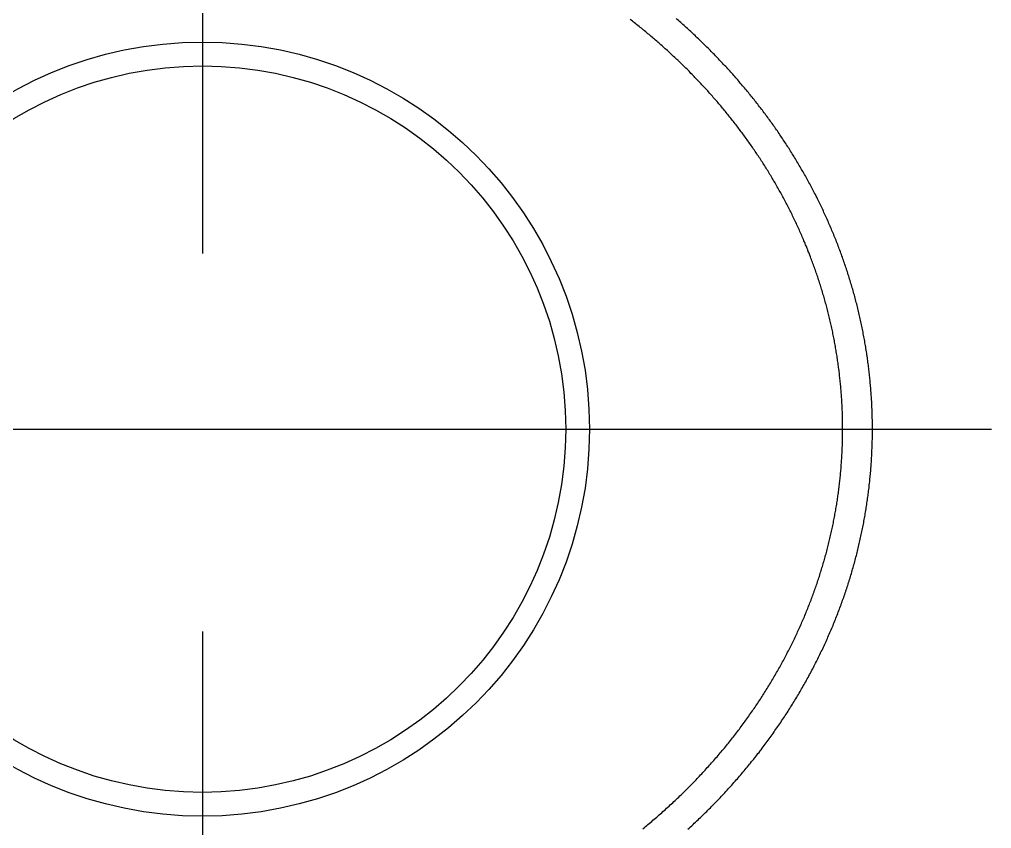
# Model space of a CAD drawing. Extents: x -76 to 52, y -60 to 35.
# Drawn here: x 35.92 to 52.24, y -6.71 to 6.88 of the extents above; entities that cross this region are included whole.
import ezdxf

# ---------------------------------------------------------------- set-up
doc = ezdxf.new("R2010")
doc.units = 0
doc.linetypes.add('CENTER', pattern=[50.8, 31.75, -6.35, 6.35, -6.35])
doc.layers.get('0').update_dxf_attribs({"linetype": 'CONTINUOUS'})
doc.layers.add('CENTER', color=1, linetype='CENTER')

msp = doc.modelspace()

# ---------------------------------------------------------------- linework, layer by layer
at = {"color": 7}
for points in [[(46.382, -6.712, 0), (46.403, -6.694, 0), (46.425, -6.676, 0), (46.446, -6.659, 0), (46.467, -6.641, 0), (46.489, -6.623, 0), (46.51, -6.605, 0), (46.531, -6.587, 0), (46.552, -6.569, 0), (46.573, -6.551, 0), (46.594, -6.533, 0), (46.615, -6.515, 0), (46.636, -6.497, 0), (46.657, -6.479, 0), (46.678, -6.46, 0), (46.699, -6.442, 0), (46.719, -6.424, 0), (46.74, -6.405, 0), (46.761, -6.387, 0), (46.781, -6.368, 0), (46.802, -6.349, 0), (46.822, -6.331, 0), (46.842, -6.312, 0), (46.863, -6.293, 0), (46.883, -6.274, 0), (46.903, -6.255, 0), (46.923, -6.236, 0), (46.944, -6.217, 0), (46.964, -6.198, 0), (46.984, -6.179, 0), (47.004, -6.16, 0), (47.023, -6.141, 0), (47.043, -6.122, 0), (47.063, -6.102, 0), (47.083, -6.083, 0), (47.102, -6.064, 0), (47.122, -6.044, 0), (47.142, -6.025, 0), (47.161, -6.005, 0), (47.181, -5.985, 0), (47.2, -5.966, 0), (47.219, -5.946, 0), (47.238, -5.926, 0), (47.258, -5.906, 0), (47.277, -5.887, 0), (47.296, -5.867, 0), (47.315, -5.847, 0), (47.334, -5.827, 0), (47.352, -5.807, 0), (47.371, -5.787, 0), (47.39, -5.766, 0), (47.409, -5.746, 0), (47.427, -5.726, 0), (47.446, -5.706, 0), (47.464, -5.685, 0), (47.483, -5.665, 0), (47.501, -5.645, 0), (47.519, -5.624, 0), (47.537, -5.604, 0), (47.556, -5.583, 0), (47.574, -5.563, 0), (47.592, -5.542, 0), (47.609, -5.521, 0), (47.627, -5.501, 0), (47.645, -5.48, 0), (47.663, -5.459, 0), (47.68, -5.438, 0), (47.698, -5.418, 0), (47.715, -5.397, 0), (47.733, -5.376, 0), (47.75, -5.355, 0), (47.767, -5.334, 0), (47.785, -5.313, 0), (47.802, -5.292, 0), (47.819, -5.271, 0), (47.836, -5.25, 0), (47.853, -5.228, 0), (47.87, -5.207, 0), (47.886, -5.186, 0), (47.903, -5.165, 0), (47.92, -5.143, 0), (47.936, -5.122, 0), (47.953, -5.101, 0), (47.969, -5.079, 0), (47.985, -5.058, 0), (48.002, -5.036, 0), (48.018, -5.015, 0), (48.034, -4.993, 0), (48.05, -4.972, 0), (48.066, -4.95, 0), (48.082, -4.928, 0), (48.098, -4.907, 0), (48.113, -4.885, 0), (48.129, -4.863, 0), (48.145, -4.842, 0), (48.16, -4.82, 0), (48.175, -4.798, 0), (48.191, -4.776, 0), (48.206, -4.754, 0), (48.221, -4.733, 0), (48.236, -4.711, 0), (48.252, -4.689, 0), (48.267, -4.667, 0), (48.281, -4.645, 0), (48.296, -4.623, 0), (48.311, -4.601, 0), (48.326, -4.579, 0), (48.34, -4.557, 0), (48.355, -4.535, 0), (48.369, -4.513, 0), (48.383, -4.49, 0), (48.398, -4.468, 0), (48.412, -4.446, 0), (48.426, -4.424, 0), (48.44, -4.402, 0), (48.454, -4.379, 0), (48.468, -4.357, 0), (48.482, -4.335, 0), (48.495, -4.312, 0), (48.509, -4.29, 0), (48.523, -4.268, 0), (48.536, -4.245, 0), (48.55, -4.223, 0), (48.563, -4.201, 0), (48.576, -4.178, 0), (48.589, -4.156, 0), (48.602, -4.133, 0), (48.615, -4.111, 0), (48.628, -4.088, 0), (48.641, -4.066, 0), (48.654, -4.043, 0), (48.667, -4.021, 0), (48.679, -3.998, 0), (48.692, -3.975, 0), (48.704, -3.953, 0), (48.717, -3.93, 0), (48.729, -3.907, 0), (48.741, -3.885, 0), (48.754, -3.862, 0), (48.766, -3.839, 0), (48.778, -3.817, 0), (48.79, -3.794, 0), (48.801, -3.771, 0), (48.813, -3.748, 0), (48.825, -3.725, 0), (48.837, -3.703, 0), (48.848, -3.68, 0), (48.86, -3.657, 0), (48.871, -3.634, 0), (48.883, -3.611, 0), (48.894, -3.588, 0), (48.905, -3.565, 0), (48.916, -3.542, 0), (48.927, -3.519, 0), (48.938, -3.496, 0), (48.949, -3.473, 0), (48.96, -3.45, 0), (48.97, -3.427, 0), (48.981, -3.404, 0), (48.992, -3.381, 0), (49.002, -3.358, 0), (49.013, -3.335, 0), (49.023, -3.312, 0), (49.033, -3.289, 0), (49.043, -3.266, 0), (49.053, -3.243, 0), (49.063, -3.219, 0), (49.074, -3.196, 0), (49.083, -3.173, 0), (49.093, -3.15, 0), (49.103, -3.127, 0), (49.113, -3.103, 0), (49.122, -3.08, 0), (49.132, -3.057, 0), (49.141, -3.034, 0), (49.15, -3.01, 0), (49.16, -2.987, 0), (49.169, -2.964, 0), (49.178, -2.941, 0), (49.187, -2.917, 0), (49.196, -2.894, 0), (49.205, -2.871, 0), (49.214, -2.847, 0), (49.223, -2.824, 0), (49.231, -2.8, 0), (49.24, -2.777, 0), (49.248, -2.754, 0), (49.257, -2.73, 0), (49.265, -2.707, 0), (49.273, -2.683, 0), (49.282, -2.66, 0), (49.29, -2.637, 0), (49.298, -2.613, 0), (49.306, -2.59, 0), (49.314, -2.566, 0), (49.322, -2.543, 0), (49.33, -2.519, 0), (49.337, -2.496, 0), (49.345, -2.472, 0), (49.352, -2.449, 0), (49.36, -2.425, 0), (49.367, -2.401, 0), (49.375, -2.378, 0), (49.382, -2.354, 0), (49.389, -2.331, 0), (49.396, -2.307, 0), (49.403, -2.284, 0), (49.41, -2.26, 0), (49.417, -2.236, 0), (49.424, -2.213, 0), (49.431, -2.189, 0), (49.437, -2.165, 0), (49.444, -2.142, 0), (49.45, -2.118, 0), (49.457, -2.094, 0), (49.463, -2.071, 0), (49.469, -2.047, 0), (49.476, -2.023, 0), (49.482, -2, 0), (49.488, -1.976, 0), (49.494, -1.952, 0), (49.5, -1.929, 0), (49.506, -1.905, 0), (49.511, -1.881, 0), (49.517, -1.857, 0), (49.523, -1.834, 0), (49.528, -1.81, 0), (49.534, -1.786, 0), (49.539, -1.762, 0), (49.544, -1.739, 0), (49.55, -1.715, 0), (49.555, -1.691, 0), (49.56, -1.667, 0), (49.565, -1.644, 0), (49.57, -1.62, 0), (49.575, -1.596, 0), (49.58, -1.572, 0), (49.584, -1.548, 0), (49.589, -1.525, 0), (49.594, -1.501, 0), (49.598, -1.477, 0), (49.603, -1.453, 0), (49.607, -1.429, 0), (49.611, -1.405, 0), (49.616, -1.382, 0), (49.62, -1.358, 0), (49.624, -1.334, 0), (49.628, -1.31, 0), (49.632, -1.286, 0), (49.636, -1.262, 0), (49.639, -1.238, 0), (49.643, -1.215, 0), (49.647, -1.191, 0), (49.65, -1.167, 0), (49.654, -1.143, 0), (49.657, -1.119, 0), (49.661, -1.095, 0), (49.664, -1.071, 0), (49.667, -1.047, 0), (49.67, -1.024, 0), (49.673, -1, 0), (49.676, -0.976, 0), (49.679, -0.952, 0), (49.682, -0.928, 0), (49.685, -0.904, 0), (49.688, -0.88, 0), (49.69, -0.856, 0), (49.693, -0.832, 0), (49.695, -0.808, 0), (49.698, -0.784, 0), (49.7, -0.76, 0), (49.702, -0.737, 0), (49.704, -0.713, 0), (49.706, -0.689, 0), (49.709, -0.665, 0), (49.711, -0.641, 0), (49.712, -0.617, 0), (49.714, -0.593, 0), (49.716, -0.569, 0), (49.718, -0.545, 0), (49.719, -0.521, 0), (49.721, -0.497, 0), (49.722, -0.473, 0), (49.724, -0.449, 0), (49.725, -0.425, 0), (49.726, -0.401, 0), (49.727, -0.377, 0), (49.728, -0.353, 0), (49.73, -0.329, 0), (49.73, -0.306, 0), (49.731, -0.282, 0), (49.732, -0.258, 0), (49.733, -0.234, 0), (49.734, -0.21, 0), (49.734, -0.186, 0), (49.735, -0.162, 0), (49.735, -0.138, 0), (49.736, -0.114, 0), (49.736, -0.09, 0), (49.736, -0.066, 0), (49.736, -0.042, 0), (49.736, -0.018, 0), (49.736, 0.006, 0), (49.736, 0.03, 0), (49.736, 0.054, 0), (49.736, 0.078, 0), (49.736, 0.102, 0), (49.735, 0.126, 0), (49.735, 0.15, 0), (49.734, 0.174, 0), (49.734, 0.198, 0), (49.733, 0.222, 0), (49.733, 0.246, 0), (49.732, 0.27, 0), (49.731, 0.294, 0), (49.73, 0.318, 0), (49.729, 0.341, 0), (49.728, 0.365, 0), (49.727, 0.389, 0), (49.726, 0.413, 0), (49.724, 0.437, 0), (49.723, 0.461, 0), (49.721, 0.485, 0), (49.72, 0.509, 0), (49.718, 0.533, 0), (49.717, 0.557, 0), (49.715, 0.581, 0), (49.713, 0.605, 0), (49.711, 0.629, 0), (49.709, 0.653, 0), (49.708, 0.676, 0), (49.705, 0.7, 0), (49.703, 0.724, 0), (49.701, 0.748, 0), (49.699, 0.772, 0), (49.696, 0.796, 0), (49.694, 0.82, 0), (49.691, 0.844, 0), (49.689, 0.867, 0), (49.686, 0.891, 0), (49.684, 0.915, 0), (49.681, 0.939, 0), (49.678, 0.963, 0), (49.675, 0.987, 0), (49.672, 1.01, 0), (49.669, 1.034, 0), (49.666, 1.058, 0), (49.663, 1.082, 0), (49.659, 1.106, 0), (49.656, 1.129, 0), (49.652, 1.153, 0), (49.649, 1.177, 0), (49.645, 1.201, 0), (49.642, 1.224, 0), (49.638, 1.248, 0), (49.634, 1.272, 0), (49.63, 1.296, 0), (49.626, 1.319, 0), (49.622, 1.343, 0), (49.618, 1.367, 0), (49.614, 1.39, 0), (49.61, 1.414, 0), (49.605, 1.438, 0), (49.601, 1.461, 0), (49.597, 1.485, 0), (49.592, 1.509, 0), (49.588, 1.532, 0), (49.583, 1.556, 0), (49.578, 1.579, 0), (49.574, 1.603, 0), (49.569, 1.626, 0), (49.564, 1.65, 0), (49.559, 1.674, 0), (49.554, 1.697, 0), (49.548, 1.721, 0), (49.543, 1.744, 0), (49.538, 1.768, 0), (49.533, 1.791, 0), (49.527, 1.814, 0), (49.522, 1.838, 0), (49.516, 1.861, 0), (49.511, 1.885, 0), (49.505, 1.908, 0), (49.499, 1.931, 0), (49.493, 1.955, 0), (49.487, 1.978, 0), (49.481, 2.001, 0), (49.475, 2.025, 0), (49.469, 2.048, 0), (49.463, 2.071, 0), (49.457, 2.095, 0), (49.45, 2.118, 0), (49.444, 2.141, 0), (49.438, 2.164, 0), (49.431, 2.188, 0), (49.424, 2.211, 0), (49.418, 2.234, 0), (49.411, 2.257, 0), (49.404, 2.28, 0), (49.397, 2.303, 0), (49.39, 2.326, 0), (49.383, 2.349, 0), (49.376, 2.372, 0), (49.369, 2.395, 0), (49.362, 2.418, 0), (49.355, 2.441, 0), (49.347, 2.464, 0), (49.34, 2.487, 0), (49.333, 2.51, 0), (49.325, 2.533, 0), (49.317, 2.556, 0), (49.31, 2.579, 0), (49.302, 2.602, 0), (49.294, 2.624, 0), (49.286, 2.647, 0), (49.278, 2.67, 0), (49.27, 2.693, 0), (49.262, 2.716, 0), (49.254, 2.738, 0), (49.246, 2.761, 0), (49.237, 2.784, 0), (49.229, 2.806, 0), (49.221, 2.829, 0), (49.212, 2.851, 0), (49.204, 2.874, 0), (49.195, 2.896, 0), (49.187, 2.919, 0), (49.178, 2.941, 0), (49.169, 2.964, 0), (49.16, 2.986, 0), (49.151, 3.009, 0), (49.142, 3.031, 0), (49.133, 3.053, 0), (49.124, 3.076, 0), (49.115, 3.098, 0), (49.105, 3.12, 0), (49.096, 3.143, 0), (49.087, 3.165, 0), (49.077, 3.187, 0), (49.068, 3.209, 0), (49.058, 3.231, 0), (49.049, 3.253, 0), (49.039, 3.276, 0), (49.029, 3.298, 0), (49.019, 3.32, 0), (49.01, 3.342, 0), (49, 3.364, 0), (48.99, 3.386, 0), (48.98, 3.408, 0), (48.969, 3.429, 0), (48.959, 3.451, 0), (48.949, 3.473, 0), (48.939, 3.495, 0), (48.928, 3.517, 0), (48.918, 3.538, 0), (48.907, 3.56, 0), (48.897, 3.582, 0), (48.886, 3.603, 0), (48.876, 3.625, 0), (48.865, 3.647, 0), (48.854, 3.668, 0), (48.843, 3.69, 0), (48.832, 3.711, 0), (48.821, 3.733, 0), (48.81, 3.754, 0), (48.799, 3.776, 0), (48.788, 3.797, 0), (48.777, 3.818, 0), (48.766, 3.84, 0), (48.754, 3.861, 0), (48.743, 3.882, 0), (48.731, 3.903, 0), (48.72, 3.924, 0), (48.708, 3.946, 0), (48.697, 3.967, 0), (48.685, 3.988, 0), (48.673, 4.009, 0), (48.661, 4.03, 0), (48.65, 4.051, 0), (48.638, 4.072, 0), (48.626, 4.093, 0), (48.614, 4.113, 0), (48.602, 4.134, 0), (48.59, 4.155, 0), (48.578, 4.176, 0), (48.565, 4.197, 0), (48.553, 4.217, 0), (48.541, 4.238, 0), (48.528, 4.258, 0), (48.516, 4.279, 0), (48.503, 4.3, 0), (48.491, 4.32, 0), (48.478, 4.341, 0), (48.465, 4.361, 0), (48.453, 4.381, 0), (48.44, 4.402, 0), (48.427, 4.422, 0), (48.414, 4.442, 0), (48.401, 4.463, 0), (48.388, 4.483, 0), (48.375, 4.503, 0), (48.362, 4.523, 0), (48.349, 4.543, 0), (48.336, 4.563, 0), (48.323, 4.583, 0), (48.309, 4.603, 0), (48.296, 4.623, 0), (48.282, 4.643, 0), (48.269, 4.663, 0), (48.256, 4.683, 0), (48.242, 4.703, 0), (48.228, 4.723, 0), (48.215, 4.742, 0), (48.201, 4.762, 0), (48.187, 4.782, 0), (48.173, 4.801, 0), (48.16, 4.821, 0), (48.146, 4.84, 0), (48.132, 4.86, 0), (48.118, 4.879, 0), (48.104, 4.899, 0), (48.09, 4.918, 0), (48.075, 4.937, 0), (48.061, 4.957, 0), (48.047, 4.976, 0), (48.033, 4.995, 0), (48.018, 5.014, 0), (48.004, 5.034, 0), (47.989, 5.053, 0), (47.975, 5.072, 0), (47.96, 5.091, 0), (47.946, 5.11, 0), (47.931, 5.129, 0), (47.916, 5.148, 0), (47.902, 5.167, 0), (47.887, 5.185, 0), (47.872, 5.204, 0), (47.857, 5.223, 0), (47.842, 5.242, 0), (47.827, 5.26, 0), (47.812, 5.279, 0), (47.797, 5.298, 0), (47.782, 5.316, 0), (47.767, 5.335, 0), (47.752, 5.353, 0), (47.736, 5.372, 0), (47.721, 5.39, 0), (47.706, 5.409, 0), (47.69, 5.427, 0), (47.675, 5.445, 0), (47.659, 5.463, 0), (47.644, 5.482, 0), (47.628, 5.5, 0), (47.612, 5.518, 0), (47.597, 5.536, 0), (47.581, 5.554, 0), (47.565, 5.572, 0), (47.55, 5.59, 0), (47.534, 5.608, 0), (47.518, 5.626, 0), (47.502, 5.644, 0), (47.486, 5.662, 0), (47.47, 5.679, 0), (47.454, 5.697, 0), (47.438, 5.715, 0), (47.421, 5.732, 0), (47.405, 5.75, 0), (47.389, 5.768, 0), (47.373, 5.785, 0), (47.356, 5.803, 0), (47.34, 5.82, 0), (47.323, 5.838, 0), (47.307, 5.855, 0), (47.29, 5.872, 0), (47.274, 5.89, 0), (47.257, 5.907, 0), (47.241, 5.924, 0), (47.224, 5.941, 0), (47.207, 5.958, 0), (47.19, 5.975, 0), (47.174, 5.992, 0), (47.157, 6.01, 0), (47.14, 6.026, 0), (47.123, 6.043, 0), (47.106, 6.06, 0), (47.089, 6.077, 0), (47.072, 6.094, 0), (47.055, 6.111, 0), (47.038, 6.127, 0), (47.02, 6.144, 0), (47.003, 6.161, 0), (46.986, 6.177, 0), (46.968, 6.194, 0), (46.951, 6.21, 0), (46.934, 6.227, 0), (46.916, 6.243, 0), (46.899, 6.26, 0), (46.881, 6.276, 0), (46.864, 6.292, 0), (46.846, 6.309, 0), (46.829, 6.325, 0), (46.811, 6.341, 0), (46.793, 6.357, 0), (46.775, 6.373, 0), (46.758, 6.389, 0), (46.74, 6.405, 0), (46.722, 6.421, 0), (46.704, 6.437, 0), (46.686, 6.453, 0), (46.668, 6.469, 0), (46.65, 6.485, 0), (46.632, 6.501, 0), (46.614, 6.516, 0), (46.596, 6.532, 0), (46.578, 6.548, 0), (46.559, 6.563, 0), (46.541, 6.579, 0), (46.523, 6.594, 0), (46.505, 6.61, 0), (46.486, 6.625, 0), (46.468, 6.641, 0), (46.449, 6.656, 0), (46.431, 6.671, 0), (46.412, 6.687, 0), (46.394, 6.702, 0), (46.375, 6.717, 0), (46.357, 6.732, 0), (46.338, 6.747, 0), (46.319, 6.762, 0), (46.3, 6.777, 0), (46.282, 6.792, 0), (46.263, 6.807, 0), (46.244, 6.822, 0), (46.225, 6.837, 0), (46.206, 6.852, 0), (46.187, 6.866, 0), (46.169, 6.881, 0)], [(47.138, -6.719, 0), (47.16, -6.699, 0), (47.181, -6.68, 0), (47.203, -6.66, 0), (47.224, -6.64, 0), (47.245, -6.62, 0), (47.266, -6.6, 0), (47.288, -6.58, 0), (47.309, -6.56, 0), (47.33, -6.54, 0), (47.35, -6.52, 0), (47.371, -6.5, 0), (47.392, -6.48, 0), (47.413, -6.459, 0), (47.434, -6.439, 0), (47.454, -6.419, 0), (47.475, -6.398, 0), (47.496, -6.378, 0), (47.516, -6.357, 0), (47.536, -6.337, 0), (47.557, -6.316, 0), (47.577, -6.295, 0), (47.597, -6.274, 0), (47.617, -6.254, 0), (47.638, -6.233, 0), (47.658, -6.212, 0), (47.678, -6.191, 0), (47.697, -6.17, 0), (47.717, -6.149, 0), (47.737, -6.128, 0), (47.757, -6.106, 0), (47.776, -6.085, 0), (47.796, -6.064, 0), (47.815, -6.043, 0), (47.835, -6.021, 0), (47.854, -6, 0), (47.873, -5.978, 0), (47.893, -5.957, 0), (47.912, -5.935, 0), (47.931, -5.914, 0), (47.95, -5.892, 0), (47.969, -5.87, 0), (47.987, -5.849, 0), (48.006, -5.827, 0), (48.025, -5.805, 0), (48.044, -5.783, 0), (48.062, -5.761, 0), (48.081, -5.739, 0), (48.099, -5.717, 0), (48.117, -5.695, 0), (48.136, -5.673, 0), (48.154, -5.651, 0), (48.172, -5.629, 0), (48.19, -5.607, 0), (48.208, -5.584, 0), (48.226, -5.562, 0), (48.244, -5.54, 0), (48.261, -5.518, 0), (48.279, -5.495, 0), (48.297, -5.473, 0), (48.314, -5.45, 0), (48.332, -5.428, 0), (48.349, -5.405, 0), (48.366, -5.383, 0), (48.384, -5.36, 0), (48.401, -5.338, 0), (48.418, -5.315, 0), (48.435, -5.292, 0), (48.452, -5.269, 0), (48.468, -5.247, 0), (48.485, -5.224, 0), (48.502, -5.201, 0), (48.519, -5.178, 0), (48.535, -5.155, 0), (48.551, -5.132, 0), (48.568, -5.109, 0), (48.584, -5.086, 0), (48.6, -5.063, 0), (48.616, -5.04, 0), (48.632, -5.017, 0), (48.648, -4.994, 0), (48.664, -4.971, 0), (48.68, -4.948, 0), (48.696, -4.925, 0), (48.711, -4.901, 0), (48.727, -4.878, 0), (48.742, -4.855, 0), (48.758, -4.832, 0), (48.773, -4.808, 0), (48.788, -4.785, 0), (48.803, -4.762, 0), (48.819, -4.738, 0), (48.834, -4.715, 0), (48.848, -4.691, 0), (48.863, -4.668, 0), (48.878, -4.644, 0), (48.893, -4.621, 0), (48.907, -4.597, 0), (48.922, -4.574, 0), (48.936, -4.55, 0), (48.95, -4.527, 0), (48.965, -4.503, 0), (48.979, -4.479, 0), (48.993, -4.456, 0), (49.007, -4.432, 0), (49.021, -4.408, 0), (49.035, -4.384, 0), (49.048, -4.361, 0), (49.062, -4.337, 0), (49.076, -4.313, 0), (49.089, -4.289, 0), (49.103, -4.265, 0), (49.116, -4.241, 0), (49.129, -4.218, 0), (49.142, -4.194, 0), (49.156, -4.17, 0), (49.169, -4.146, 0), (49.182, -4.122, 0), (49.194, -4.098, 0), (49.207, -4.074, 0), (49.22, -4.05, 0), (49.233, -4.026, 0), (49.245, -4.001, 0), (49.258, -3.977, 0), (49.27, -3.953, 0), (49.282, -3.929, 0), (49.295, -3.905, 0), (49.307, -3.881, 0), (49.319, -3.856, 0), (49.331, -3.832, 0), (49.343, -3.808, 0), (49.355, -3.784, 0), (49.366, -3.759, 0), (49.378, -3.735, 0), (49.39, -3.711, 0), (49.401, -3.687, 0), (49.413, -3.662, 0), (49.424, -3.638, 0), (49.435, -3.613, 0), (49.446, -3.589, 0), (49.458, -3.565, 0), (49.469, -3.54, 0), (49.48, -3.516, 0), (49.49, -3.491, 0), (49.501, -3.467, 0), (49.512, -3.442, 0), (49.523, -3.418, 0), (49.533, -3.393, 0), (49.544, -3.369, 0), (49.554, -3.344, 0), (49.564, -3.319, 0), (49.575, -3.295, 0), (49.585, -3.27, 0), (49.595, -3.246, 0), (49.605, -3.221, 0), (49.615, -3.196, 0), (49.624, -3.172, 0), (49.634, -3.147, 0), (49.644, -3.122, 0), (49.654, -3.098, 0), (49.663, -3.073, 0), (49.672, -3.048, 0), (49.682, -3.023, 0), (49.691, -2.999, 0), (49.7, -2.974, 0), (49.709, -2.949, 0), (49.718, -2.924, 0), (49.727, -2.899, 0), (49.736, -2.875, 0), (49.745, -2.85, 0), (49.754, -2.825, 0), (49.762, -2.8, 0), (49.771, -2.775, 0), (49.779, -2.75, 0), (49.788, -2.725, 0), (49.796, -2.7, 0), (49.804, -2.675, 0), (49.813, -2.651, 0), (49.821, -2.626, 0), (49.829, -2.601, 0), (49.837, -2.576, 0), (49.844, -2.551, 0), (49.852, -2.526, 0), (49.86, -2.501, 0), (49.868, -2.476, 0), (49.875, -2.451, 0), (49.883, -2.426, 0), (49.89, -2.401, 0), (49.897, -2.376, 0), (49.904, -2.35, 0), (49.912, -2.325, 0), (49.919, -2.3, 0), (49.926, -2.275, 0), (49.933, -2.25, 0), (49.94, -2.225, 0), (49.946, -2.2, 0), (49.953, -2.175, 0), (49.959, -2.15, 0), (49.966, -2.124, 0), (49.972, -2.099, 0), (49.979, -2.074, 0), (49.985, -2.049, 0), (49.991, -2.024, 0), (49.997, -1.999, 0), (50.004, -1.973, 0), (50.009, -1.948, 0), (50.015, -1.923, 0), (50.021, -1.898, 0), (50.027, -1.873, 0), (50.032, -1.847, 0), (50.038, -1.822, 0), (50.044, -1.797, 0), (50.049, -1.772, 0), (50.054, -1.746, 0), (50.06, -1.721, 0), (50.065, -1.696, 0), (50.07, -1.671, 0), (50.075, -1.645, 0), (50.08, -1.62, 0), (50.085, -1.595, 0), (50.09, -1.569, 0), (50.094, -1.544, 0), (50.099, -1.519, 0), (50.104, -1.494, 0), (50.108, -1.468, 0), (50.112, -1.443, 0), (50.117, -1.418, 0), (50.121, -1.392, 0), (50.125, -1.367, 0), (50.129, -1.341, 0), (50.133, -1.316, 0), (50.137, -1.291, 0), (50.141, -1.265, 0), (50.145, -1.24, 0), (50.149, -1.215, 0), (50.152, -1.189, 0), (50.156, -1.164, 0), (50.159, -1.139, 0), (50.163, -1.113, 0), (50.166, -1.088, 0), (50.169, -1.062, 0), (50.172, -1.037, 0), (50.176, -1.012, 0), (50.179, -0.986, 0), (50.182, -0.961, 0), (50.184, -0.935, 0), (50.187, -0.91, 0), (50.19, -0.885, 0), (50.193, -0.859, 0), (50.195, -0.834, 0), (50.198, -0.808, 0), (50.2, -0.783, 0), (50.202, -0.757, 0), (50.205, -0.732, 0), (50.207, -0.707, 0), (50.209, -0.681, 0), (50.211, -0.656, 0), (50.213, -0.63, 0), (50.215, -0.605, 0), (50.217, -0.579, 0), (50.218, -0.554, 0), (50.22, -0.528, 0), (50.221, -0.503, 0), (50.223, -0.477, 0), (50.224, -0.452, 0), (50.226, -0.427, 0), (50.227, -0.401, 0), (50.228, -0.376, 0), (50.229, -0.35, 0), (50.23, -0.325, 0), (50.231, -0.299, 0), (50.232, -0.274, 0), (50.233, -0.248, 0), (50.233, -0.223, 0), (50.234, -0.197, 0), (50.235, -0.172, 0), (50.235, -0.146, 0), (50.236, -0.121, 0), (50.236, -0.096, 0), (50.236, -0.07, 0), (50.236, -0.045, 0), (50.236, -0.019, 0), (50.236, 0.006, 0), (50.236, 0.032, 0), (50.236, 0.057, 0), (50.236, 0.083, 0), (50.236, 0.108, 0), (50.235, 0.134, 0), (50.235, 0.159, 0), (50.234, 0.185, 0), (50.234, 0.21, 0), (50.233, 0.236, 0), (50.232, 0.261, 0), (50.231, 0.287, 0), (50.23, 0.312, 0), (50.23, 0.337, 0), (50.228, 0.363, 0), (50.227, 0.388, 0), (50.226, 0.414, 0), (50.225, 0.439, 0), (50.224, 0.465, 0), (50.222, 0.49, 0), (50.221, 0.516, 0), (50.219, 0.541, 0), (50.217, 0.566, 0), (50.215, 0.592, 0), (50.214, 0.617, 0), (50.212, 0.643, 0), (50.21, 0.668, 0), (50.208, 0.694, 0), (50.206, 0.719, 0), (50.203, 0.744, 0), (50.201, 0.77, 0), (50.199, 0.795, 0), (50.196, 0.82, 0), (50.194, 0.846, 0), (50.191, 0.871, 0), (50.189, 0.897, 0), (50.186, 0.922, 0), (50.183, 0.947, 0), (50.18, 0.973, 0), (50.177, 0.998, 0), (50.174, 1.023, 0), (50.171, 1.049, 0), (50.168, 1.074, 0), (50.165, 1.099, 0), (50.161, 1.124, 0), (50.158, 1.15, 0), (50.154, 1.175, 0), (50.151, 1.2, 0), (50.147, 1.225, 0), (50.143, 1.251, 0), (50.14, 1.276, 0), (50.136, 1.301, 0), (50.132, 1.326, 0), (50.128, 1.352, 0), (50.124, 1.377, 0), (50.119, 1.402, 0), (50.115, 1.427, 0), (50.111, 1.452, 0), (50.106, 1.477, 0), (50.102, 1.503, 0), (50.097, 1.528, 0), (50.093, 1.553, 0), (50.088, 1.578, 0), (50.083, 1.603, 0), (50.078, 1.628, 0), (50.073, 1.653, 0), (50.068, 1.678, 0), (50.063, 1.703, 0), (50.058, 1.728, 0), (50.053, 1.753, 0), (50.048, 1.778, 0), (50.042, 1.803, 0), (50.037, 1.828, 0), (50.031, 1.853, 0), (50.026, 1.878, 0), (50.02, 1.903, 0), (50.014, 1.928, 0), (50.008, 1.953, 0), (50.002, 1.978, 0), (49.996, 2.002, 0), (49.99, 2.027, 0), (49.984, 2.052, 0), (49.978, 2.077, 0), (49.972, 2.102, 0), (49.965, 2.126, 0), (49.959, 2.151, 0), (49.953, 2.176, 0), (49.946, 2.2, 0), (49.939, 2.225, 0), (49.933, 2.25, 0), (49.926, 2.274, 0), (49.919, 2.299, 0), (49.912, 2.324, 0), (49.905, 2.348, 0), (49.898, 2.373, 0), (49.891, 2.397, 0), (49.884, 2.422, 0), (49.876, 2.446, 0), (49.869, 2.471, 0), (49.862, 2.495, 0), (49.854, 2.52, 0), (49.846, 2.544, 0), (49.839, 2.569, 0), (49.831, 2.593, 0), (49.823, 2.617, 0), (49.816, 2.642, 0), (49.808, 2.666, 0), (49.8, 2.69, 0), (49.791, 2.715, 0), (49.783, 2.739, 0), (49.775, 2.763, 0), (49.767, 2.787, 0), (49.758, 2.811, 0), (49.75, 2.836, 0), (49.742, 2.86, 0), (49.733, 2.884, 0), (49.724, 2.908, 0), (49.716, 2.932, 0), (49.707, 2.956, 0), (49.698, 2.98, 0), (49.689, 3.004, 0), (49.68, 3.028, 0), (49.671, 3.052, 0), (49.662, 3.075, 0), (49.653, 3.099, 0), (49.644, 3.123, 0), (49.634, 3.147, 0), (49.625, 3.171, 0), (49.615, 3.194, 0), (49.606, 3.218, 0), (49.596, 3.242, 0), (49.587, 3.266, 0), (49.577, 3.289, 0), (49.567, 3.313, 0), (49.557, 3.336, 0), (49.547, 3.36, 0), (49.537, 3.383, 0), (49.527, 3.407, 0), (49.517, 3.43, 0), (49.507, 3.454, 0), (49.496, 3.477, 0), (49.486, 3.5, 0), (49.476, 3.524, 0), (49.465, 3.547, 0), (49.455, 3.57, 0), (49.444, 3.594, 0), (49.434, 3.617, 0), (49.423, 3.64, 0), (49.412, 3.663, 0), (49.401, 3.686, 0), (49.39, 3.709, 0), (49.379, 3.732, 0), (49.368, 3.755, 0), (49.357, 3.778, 0), (49.346, 3.801, 0), (49.335, 3.824, 0), (49.324, 3.847, 0), (49.312, 3.87, 0), (49.301, 3.893, 0), (49.289, 3.915, 0), (49.278, 3.938, 0), (49.266, 3.961, 0), (49.255, 3.984, 0), (49.243, 4.006, 0), (49.231, 4.029, 0), (49.219, 4.051, 0), (49.207, 4.074, 0), (49.195, 4.096, 0), (49.183, 4.119, 0), (49.171, 4.141, 0), (49.159, 4.164, 0), (49.147, 4.186, 0), (49.134, 4.208, 0), (49.122, 4.231, 0), (49.11, 4.253, 0), (49.097, 4.275, 0), (49.085, 4.297, 0), (49.072, 4.319, 0), (49.059, 4.341, 0), (49.047, 4.363, 0), (49.034, 4.385, 0), (49.021, 4.407, 0), (49.008, 4.429, 0), (48.995, 4.451, 0), (48.983, 4.473, 0), (48.969, 4.495, 0), (48.956, 4.517, 0), (48.943, 4.538, 0), (48.93, 4.56, 0), (48.917, 4.582, 0), (48.903, 4.603, 0), (48.89, 4.625, 0), (48.877, 4.647, 0), (48.863, 4.668, 0), (48.85, 4.69, 0), (48.836, 4.711, 0), (48.822, 4.732, 0), (48.809, 4.754, 0), (48.795, 4.775, 0), (48.781, 4.796, 0), (48.767, 4.817, 0), (48.753, 4.839, 0), (48.739, 4.86, 0), (48.725, 4.881, 0), (48.711, 4.902, 0), (48.697, 4.923, 0), (48.683, 4.944, 0), (48.669, 4.965, 0), (48.654, 4.986, 0), (48.64, 5.007, 0), (48.625, 5.027, 0), (48.611, 5.048, 0), (48.596, 5.069, 0), (48.582, 5.09, 0), (48.567, 5.11, 0), (48.553, 5.131, 0), (48.538, 5.151, 0), (48.523, 5.172, 0), (48.508, 5.192, 0), (48.493, 5.213, 0), (48.478, 5.233, 0), (48.463, 5.254, 0), (48.448, 5.274, 0), (48.433, 5.294, 0), (48.418, 5.314, 0), (48.403, 5.335, 0), (48.388, 5.355, 0), (48.372, 5.375, 0), (48.357, 5.395, 0), (48.342, 5.415, 0), (48.326, 5.435, 0), (48.311, 5.455, 0), (48.295, 5.475, 0), (48.28, 5.495, 0), (48.264, 5.515, 0), (48.248, 5.534, 0), (48.233, 5.554, 0), (48.217, 5.574, 0), (48.201, 5.593, 0), (48.185, 5.613, 0), (48.169, 5.633, 0), (48.153, 5.652, 0), (48.137, 5.672, 0), (48.121, 5.691, 0), (48.105, 5.71, 0), (48.089, 5.73, 0), (48.073, 5.749, 0), (48.056, 5.768, 0), (48.04, 5.787, 0), (48.024, 5.807, 0), (48.007, 5.826, 0), (47.991, 5.845, 0), (47.974, 5.864, 0), (47.958, 5.883, 0), (47.941, 5.902, 0), (47.925, 5.921, 0), (47.908, 5.94, 0), (47.891, 5.959, 0), (47.874, 5.977, 0), (47.857, 5.996, 0), (47.841, 6.015, 0), (47.824, 6.033, 0), (47.807, 6.052, 0), (47.79, 6.071, 0), (47.773, 6.089, 0), (47.755, 6.108, 0), (47.738, 6.126, 0), (47.721, 6.144, 0), (47.704, 6.163, 0), (47.687, 6.181, 0), (47.669, 6.199, 0), (47.652, 6.218, 0), (47.635, 6.236, 0), (47.617, 6.254, 0), (47.6, 6.272, 0), (47.582, 6.29, 0), (47.564, 6.308, 0), (47.547, 6.326, 0), (47.529, 6.344, 0), (47.511, 6.362, 0), (47.494, 6.38, 0), (47.476, 6.398, 0), (47.458, 6.415, 0), (47.44, 6.433, 0), (47.422, 6.451, 0), (47.404, 6.468, 0), (47.386, 6.486, 0), (47.368, 6.503, 0), (47.35, 6.521, 0), (47.332, 6.538, 0), (47.314, 6.556, 0), (47.295, 6.573, 0), (47.277, 6.59, 0), (47.259, 6.608, 0), (47.24, 6.625, 0), (47.222, 6.642, 0), (47.204, 6.659, 0), (47.185, 6.676, 0), (47.167, 6.693, 0), (47.148, 6.71, 0), (47.13, 6.727, 0), (47.111, 6.744, 0), (47.092, 6.761, 0), (47.074, 6.778, 0), (47.055, 6.795, 0), (47.036, 6.811, 0), (47.017, 6.828, 0), (46.998, 6.845, 0), (46.979, 6.861, 0), (46.96, 6.878, 0), (46.941, 6.894, 0)]]:
    msp.add_polyline3d(points, dxfattribs=at)
at = {"color": 7, "linetype": 'CONTINUOUS'}
for radius in [6.5, 6.1]:
    msp.add_circle((38.986, 0), radius, dxfattribs=at)
at = {"layer": 'CENTER', "color": 1, "linetype": 'CENTER'}
for p, q in [((38.986, 34.7), (38.986, -34.7)), ((25.736, 0), (52.236, -0.002))]:
    msp.add_line(p, q, dxfattribs=at)

doc.saveas('drawing.dxf')
